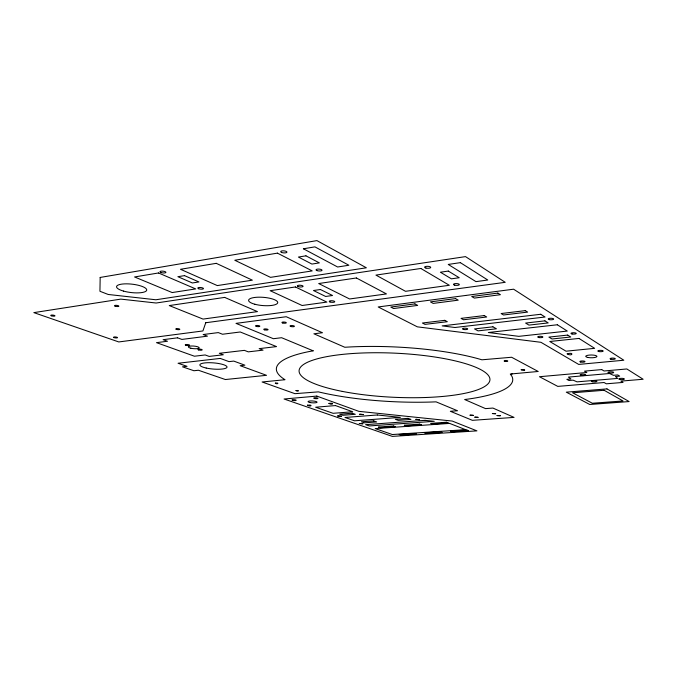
<?xml version="1.0" encoding="UTF-8"?>
<svg xmlns="http://www.w3.org/2000/svg" width="677" height="677" viewBox="0 0 677 677"><rect width="100%" height="100%" fill="white"/><g stroke="black" fill="none" stroke-linecap="round" stroke-linejoin="round"><path stroke-width="1.02" d="M510.796 374.635L512.252 373.848M313.172 350.83L309 351.591A118.323 27.376 2.7 0 0 284.518 379.408L285.051 379.712L262.109 381.989L294.944 393.675L318.368 391.865A118.323 27.376 2.7 0 0 431.359 402.028L436.073 401.85L457.5 410.744L450.349 411.286L472.402 420.332L514.038 417.396L492.924 408.062L485.527 408.62L464.676 399.532L468.729 398.998A118.323 27.376 2.7 0 0 511.846 376.217L510.297 374.026L538.19 371.478L511.609 357.253L481.914 359.8A118.323 27.376 2.7 0 0 350.271 346.946L344.796 347.259L313.908 333.786L322.472 332.745L286.227 316.726L236.019 323.378L273.406 338.712L281.615 337.713L313.18 350.821M303.398 248.789L314.923 246.868L348.883 265.249L337.628 266.992L303.44 248.789M100.179 277.443L99.934 291.271L108.202 294.47L155.871 299.767L366.375 267.796L316.938 240.606L100.179 277.443M521.214 369.786L524.667 370.048L521.214 369.786M567.216 353.868C572.251 356.94 574.57 351.693 567.216 353.868M205.749 322.743L202.914 330.951L118.78 341.944L33.85 312.622L120.802 299.116L156.142 303.017L465.505 256.617L505.245 282.326L205.749 322.743M337.671 415.966L341.377 416.279L337.671 415.966M359.69 414.256L363.422 414.569L359.69 414.256M359.292 423.472L362.889 423.768L359.292 423.472M470.075 415.179L473.282 415.356L470.075 415.179M474.848 417.167L478.03 417.337L474.848 417.167M492.382 413.545L495.623 413.723L492.382 413.545M497.045 415.568L500.261 415.737L497.045 415.568M415.881 419.334L419.545 419.647L415.881 419.334M307.4 405.21C310.768 407.419 313.603 404.338 307.4 405.21M328.929 403.39C332.204 405.641 335.267 402.51 328.929 403.39M275.353 383.131C277.257 384.891 279.931 382.437 275.353 383.131M296.001 390.561C297.778 392.245 300.495 389.91 296.001 390.561M158.511 272.966L134.571 276.961L172.161 292.557L195.695 288.918L158.511 272.966M216.259 263.336L180.514 269.294L217.309 285.584L252.369 280.168L216.259 263.336M277.409 253.13L234.767 260.247L270.504 277.358L312.232 270.91L277.409 253.13M184.499 275.624L177.899 276.698L192.361 282.969L198.92 281.937L184.499 275.624M305.936 255.83L298.405 257.057L311.919 264.064L319.375 262.888L305.936 255.83M224.662 297.398L169.275 305.572L203.032 319.087L257.463 311.615L224.662 297.398M295.451 286.963L270.157 290.695L302.086 305.496L326.864 302.094L295.451 286.963M356.398 277.976L318.689 283.536L349.594 298.972L386.457 293.92L356.398 277.976M420.866 268.473L375.921 275.099L405.515 291.305L449.342 285.288L420.866 268.473M460.36 262.651L448.225 264.436L475.982 281.632L487.787 280.016L460.36 262.651M320.416 289.511L313.451 290.518L325.645 296.467L332.551 295.502L320.416 289.511M448.309 271.071L440.388 272.213L451.398 278.831L459.234 277.739L448.309 271.071M465.658 295.468L378.181 306.96L417.345 326.839L540.94 342.308L578.691 364.421L623.83 360.232L513.598 289.197L465.658 295.468M414.908 303.905L390.773 307.053L393.625 308.526L417.701 305.403L414.908 303.905M455.545 298.608L430.437 301.883L433.187 303.406L458.236 300.165L455.545 298.608M497.857 293.099L471.708 296.509L474.357 298.075L500.43 294.698L497.857 293.099M177.577 337.823L163.115 339.685L167.456 341.259L156.514 342.655L194.434 356.22L205.182 354.96L209.159 356.407L223.292 354.765L219.348 353.301L244.397 350.364L248.281 351.862L263.04 350.144L259.181 348.638L276.538 346.599L240.233 331.984L222.513 334.243L218.29 332.593L203.168 334.531L207.416 336.164L181.885 339.422L177.577 337.823M444.764 320.331L422.397 323.022L425.012 324.376L447.328 321.702L444.764 320.331M484.241 315.575L461.012 318.376L463.533 319.764L486.712 316.997L484.241 315.575M525.276 310.633L501.124 313.544L503.544 314.983L527.637 312.105L525.276 310.633M540.728 314.272L442.174 325.891L454.978 327.499L545.078 317.022L540.728 314.272M492.924 326.813L474.509 328.92L478.08 330.875L496.427 328.794L492.924 326.813M544.926 320.856L525.589 323.073L528.965 325.104L548.226 322.921L544.926 320.856M220.27 358.421L178.076 363.253L187.021 366.333L182.519 366.832L193.927 370.742L198.412 370.251L225.365 379.535L266.518 375.32L240.174 365.69L244.879 365.182L233.777 361.095L229.029 361.628L220.27 358.421M557.34 324.774L488.345 332.509L518.802 336.342L567.309 331.07L557.34 324.774M567.69 335.09L548.886 337.104L552.017 338.982L570.753 337.002L567.69 335.09M578.962 338.432L549.758 341.496L566.04 351.194L594.651 348.342L578.962 338.432M601.709 369.591L584.471 371.131L586.857 372.511L539.451 376.717L557.78 386.389L604.112 382.522L606.33 383.808L623.06 382.42L620.894 381.117L643.15 379.255L626.843 368.965L604.036 370.988L601.709 369.591M316.802 396.096L284.069 399.007L392.347 436.394L476.921 430.868L452.219 421.052L358.844 411.337L316.802 396.096M609.52 373.501L568.435 377.089L570.956 378.976L566.835 379.34L568.951 380.499L573.064 380.144L577.058 381.862L617.686 378.418L615.418 376.505L619.709 376.141L617.729 374.94L613.43 375.312L609.52 373.501M335.479 405.574L315.626 407.224L333.084 413.308L352.692 411.751L335.479 405.574M606.956 388.894L566.311 392.169L589.743 404.482L629.136 401.563L606.956 388.894M604.129 390.274L572.607 392.795L592.35 403.255L623.043 400.962L604.129 390.274M352.184 413.207L339.693 414.189L342.816 415.28L355.281 414.307L352.184 413.207M377.309 414.984L345.008 417.464L354.57 420.798L400.378 417.379L377.309 414.984M373.712 420.891L361.425 421.796L364.378 422.837L376.64 421.932L373.712 420.891M408.07 418.352L395.351 419.291L398.228 420.358L410.922 419.427L408.07 418.352M425.046 420.349L365.614 424.648L369.346 425.943L434.279 421.306L425.046 420.349M393.43 425.994L378.443 427.052L380.356 427.72L395.317 426.671L393.43 425.994M419.63 424.14L404.254 425.232L406.124 425.918L421.483 424.834L419.63 424.14M446.532 422.245L430.741 423.362L432.569 424.056L448.335 422.956L446.532 422.245M449.596 423.396L375.227 428.592L392.347 434.541L465.632 429.683L449.596 423.396M414.654 433.466L399.185 434.49L400.996 435.125L416.44 434.109L414.654 433.466M440.397 431.765L424.538 432.815L426.307 433.466L442.14 432.425L440.397 431.765M466.8 430.022L450.535 431.097L452.261 431.757L468.501 430.69L466.8 430.022M123.569 291.102A15.173 4.214 6.5 0 0 146.714 290.111A15.173 4.214 6.5 0 0 124.644 283.875A15.173 4.214 6.5 0 0 123.569 291.102M281.547 252.411A3.148 1.024 4.7 0 0 286.828 252.369A3.148 1.024 4.7 0 0 283.037 250.82A3.148 1.024 4.7 0 0 281.547 252.411M198.733 288.757A2.86 0.821 5.6 0 0 203.43 288.74A2.86 0.821 5.6 0 0 199.757 287.454A2.86 0.821 5.6 0 0 198.733 288.757M161.033 272.526A2.996 0.88 6.3 0 0 165.89 272.493A2.996 0.88 6.3 0 0 161.955 271.105A2.996 0.88 6.3 0 0 161.033 272.526M316.802 270.529A3.013 0.939 4 0 0 321.897 270.504A3.013 0.939 4 0 0 318.368 269.074A3.013 0.939 4 0 0 316.802 270.529M113.998 337.578A1.955 0.465 6 0 0 117.333 337.798A1.955 0.465 6 0 0 115.259 336.951A1.955 0.465 6 0 0 113.998 337.578M329.944 301.942A2.776 0.795 3.7 0 0 334.633 301.934A2.776 0.795 3.7 0 0 331.434 300.715A2.776 0.795 3.7 0 0 329.944 301.942M425.968 268.058A3.072 0.982 2.3 0 0 430.733 267.466A3.072 0.982 2.3 0 0 426.307 266.366A3.072 0.982 2.3 0 0 425.968 268.058M454.716 285.169A2.953 0.905 1.8 0 0 459.344 284.636A2.953 0.905 1.8 0 0 455.156 283.621A2.953 0.905 1.8 0 0 454.716 285.169M254.89 304.252A14.615 4.13 4.6 0 0 277.68 302.873A14.615 4.13 4.6 0 0 256.905 297.254A14.615 4.13 4.6 0 0 254.89 304.252M51.308 315.77A2.099 0.516 6.9 0 0 54.854 316.007A2.099 0.516 6.9 0 0 52.501 315.059A2.099 0.516 6.9 0 0 51.308 315.77M115.014 306.097A2.149 0.567 6.4 0 0 118.678 306.351A2.149 0.567 6.4 0 0 116.402 305.335A2.149 0.567 6.4 0 0 115.014 306.097M176.189 329.276A1.997 0.508 5.5 0 0 179.625 329.504A1.997 0.508 5.5 0 0 177.636 328.607A1.997 0.508 5.5 0 0 176.189 329.276M298.117 286.549A2.886 0.863 4.2 0 0 302.974 286.532A2.886 0.863 4.2 0 0 299.547 285.212A2.886 0.863 4.2 0 0 298.117 286.549M549.385 319.637A2.733 0.762 0.6 0 0 553.659 319.112A2.733 0.762 0.6 0 0 549.758 318.325A2.733 0.762 0.6 0 0 549.385 319.637M572.073 333.981A2.64 0.702 0.4 0 0 576.229 333.499A2.64 0.702 0.4 0 0 572.514 332.771A2.64 0.702 0.4 0 0 572.073 333.981M588.025 357.49A5.611 1.388 0.3 0 0 596.911 356.559A5.611 1.388 0.3 0 0 589.049 355.103A5.611 1.388 0.3 0 0 588.025 357.49M538.824 337.535A2.59 0.685 0.8 0 0 542.852 337.07A2.59 0.685 0.8 0 0 539.137 336.359A2.59 0.685 0.8 0 0 538.824 337.535M463.753 329.479A2.606 0.711 1.8 0 0 467.689 328.988A2.606 0.711 1.8 0 0 463.804 328.252A2.606 0.711 1.8 0 0 463.753 329.479M598.654 351.498A2.674 0.669 0.2 0 0 603.114 351.194A2.674 0.669 0.2 0 0 599.805 350.373A2.674 0.669 0.2 0 0 598.654 351.498M610.84 359.182A2.615 0.643 0.1 0 0 615.215 358.903A2.615 0.643 0.1 0 0 612.008 358.108A2.615 0.643 0.1 0 0 610.84 359.182M580.68 362.017A2.573 0.626 0.5 0 0 584.945 361.738A2.573 0.626 0.5 0 0 581.721 360.968A2.573 0.626 0.5 0 0 580.68 362.017M309.956 402.51A4.511 0.931 3.5 0 0 317.039 402.248A4.511 0.931 3.5 0 0 310.65 400.945A4.511 0.931 3.5 0 0 309.956 402.51M292.498 400.335A2.116 0.44 3.7 0 0 296.077 400.403A2.116 0.44 3.7 0 0 293.64 399.684A2.116 0.44 3.7 0 0 292.498 400.335M314.729 398.55A2.141 0.449 3.5 0 0 317.962 398.364A2.141 0.449 3.5 0 0 314.805 397.771A2.141 0.449 3.5 0 0 314.729 398.55M186.006 345.321A2.192 0.525 5.2 0 0 189.611 345.346A2.192 0.525 5.2 0 0 186.801 344.491A2.192 0.525 5.2 0 0 186.006 345.321M190.796 348.206A5.441 1.303 5.1 0 0 199.216 347.91A5.441 1.303 5.1 0 0 191.405 345.998A5.441 1.303 5.1 0 0 190.796 348.206M198.598 349.924A2.158 0.516 5 0 0 202.161 349.958A2.158 0.516 5 0 0 199.427 349.12A2.158 0.516 5 0 0 198.598 349.924M342.266 391.382A95.525 22.062 2.7 0 0 489.793 380.753A95.525 22.062 2.7 0 0 351.49 353.597A95.525 22.062 2.7 0 0 342.266 391.382M504.746 361.323A1.819 0.449 1.4 0 0 507.75 361.154A1.819 0.449 1.4 0 0 505.431 360.579A1.819 0.449 1.4 0 0 504.746 361.323M290.865 326.5A2.183 0.575 4.1 0 0 294.393 326.382A2.183 0.575 4.1 0 0 291.465 325.552A2.183 0.575 4.1 0 0 290.865 326.5M282.758 322.997A2.209 0.592 4.2 0 0 286.312 322.861A2.209 0.592 4.2 0 0 283.333 322.024A2.209 0.592 4.2 0 0 282.758 322.997M256.346 326.407A2.183 0.575 4.5 0 0 259.824 326.289A2.183 0.575 4.5 0 0 256.837 325.459A2.183 0.575 4.5 0 0 256.346 326.407M264.589 329.834A2.158 0.559 4.4 0 0 268.041 329.716A2.158 0.559 4.4 0 0 265.105 328.912A2.158 0.559 4.4 0 0 264.589 329.834M592.273 381.743A2.759 0.626 0.5 0 0 596.852 381.464A2.759 0.626 0.5 0 0 593.374 380.694A2.759 0.626 0.5 0 0 592.273 381.743M581.052 375.363A2.81 0.66 0.6 0 0 585.707 375.066A2.81 0.66 0.6 0 0 582.135 374.263A2.81 0.66 0.6 0 0 581.052 375.363M608.851 372.925A2.86 0.669 0.2 0 0 613.616 372.621A2.86 0.669 0.2 0 0 610.053 371.8A2.86 0.669 0.2 0 0 608.851 372.925M619.65 379.433A2.801 0.643 0.2 0 0 624.329 379.145A2.801 0.643 0.2 0 0 620.868 378.358A2.801 0.643 0.2 0 0 619.65 379.433M206.18 368.034A13.633 3.097 4.7 0 0 227.015 367.171A13.633 3.097 4.7 0 0 207.103 362.737A13.633 3.097 4.7 0 0 206.18 368.034"/></g></svg>
